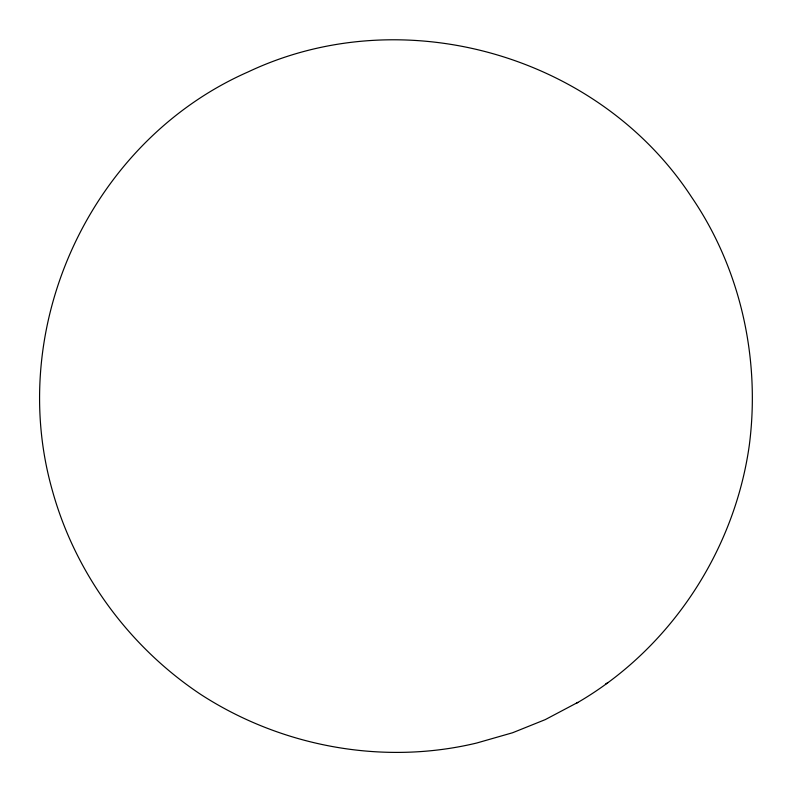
<?xml version="1.0" encoding="UTF-8"?>
<svg xmlns="http://www.w3.org/2000/svg" width="792" height="792" viewBox="0 0 792 792"><rect width="100%" height="100%" fill="white"/><g stroke="black" fill="none" stroke-linecap="round" stroke-linejoin="round"><path stroke-width="1.19" d="M576.398 703.296C669.695 649.529 734.432 551.588 749.311 445.203C760.459 359.093 740.768 269.092 691.624 197.168C598.435 54.47 402.425 -1.119 248.173 71.894C91.288 140.867 5.613 325.72 52.272 490.198C75.171 573.339 129.086 646.777 200.821 694.485C281.546 746.787 383.051 765.567 476.824 742.995L512.602 732.748L545.252 719.621L577.853 702.375M605.543 684.07L608.028 682.476"/></g></svg>
